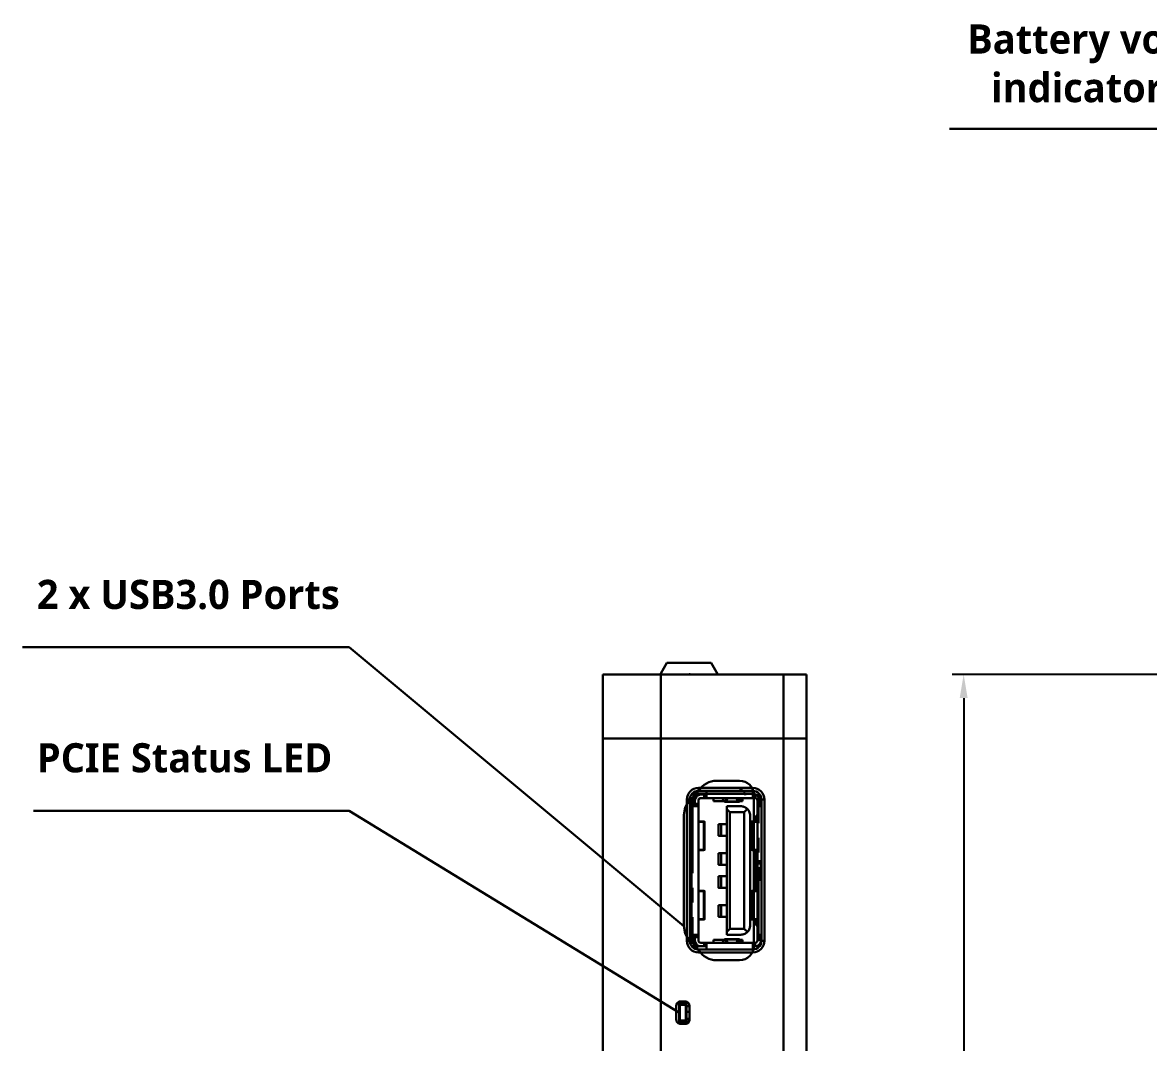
# Model space of a CAD drawing. Header units: millimetres. Extents: x 318 to 879, y 422 to 911.
# Drawn here: x 318.3 to 512.8, y 721.7 to 897.9 of the extents above; entities that cross this region are included whole.
import ezdxf

# ---------------------------------------------------------------- set-up
doc = ezdxf.new("R2010")
doc.units = ezdxf.units.MM
doc.header["$PDSIZE"] = -1
doc.linetypes.add('CENTERX2', pattern=[20.32, 12.7, -2.54, 2.54, -2.54])
doc.dimstyles.new('ISO-25', dxfattribs={"dimtxt": 2.5, "dimasz": 2.5, "dimexe": 1.25, "dimexo": 0.625, "dimtad": 1, "dimtxsty": 'Standard', "dimcen": 2.5, "dimadec": 0, "dimazin": 0, "dimtfac": 1, "dimtmove": 0, "dimatfit": 3, "dimfxl": 1, "dimarcsym": 0})

# ---------------------------------------------------------------- blocks, each defined once
blk = doc.blocks.new('*D1')
at = {"color": 0, "lineweight": -2}
for p, q in [((556.11, 785.32), (478.85, 785.32)), ((480.85, 781.24), (480.85, 645.41)), ((480.85, 502.45), (480.85, 638.28)), ((556.11, 498.37), (478.85, 498.37))]:
    blk.add_line(p, q, dxfattribs=at)
at = {"color": 0}
for points in [[(481.53, 781.24), (480.17, 781.24), (480.85, 785.32)], [(480.17, 502.45), (481.53, 502.45), (480.85, 498.37)]]:
    blk.add_solid(points, dxfattribs=at)
at = {"layer": 'Defpoints', "color": 0}
for p in [(556.11, 785.32), (480.85, 498.37), (556.11, 498.37)]:
    blk.add_point(p, dxfattribs=at)
at = {"color": 0, "lineweight": 30, "insert": (480.85, 641.85), "char_height": 3.5, "attachment_point": 5}
blk.add_mtext('143,5', dxfattribs=at)

msp = doc.modelspace()

# ---------------------------------------------------------------- linework, layer by layer
at = {"color": 7, "lineweight": 30, "true_color": 0xffffff}
for p, q in [((478.42, 879.56), (534.45, 879.56)), ((374.68, 790), (318.28, 790)), ((432.53, 741.85), (374.68, 790)), ((374.68, 761.78), (320.16, 761.78)), ((431.75, 726.88), (374.68, 761.78))]:
    msp.add_line(p, q, dxfattribs=at)
at = {"color": 7, "linetype": 'Continuous', "lineweight": 30, "true_color": 0xffffff}
for p, q in [((429.58, 787.32), (428.53, 785.49)), ((438.39, 785.32), (437.23, 787.32)), ((428.53, 785.32), (418.53, 785.32)), ((418.53, 774.24), (418.53, 785.32)), ((428.43, 785.32), (428.43, 785.32)), ((428.53, 774.24), (428.53, 785.32)), ((449.73, 785.32), (428.53, 785.32)), ((433.41, 785.32), (429.43, 785.32)), ((433.41, 785.32), (429.43, 785.32)), ((430.97, 785.32), (430.97, 785.32)), ((431.77, 785.32), (433.89, 785.32)), ((433.89, 785.32), (431.77, 785.32)), ((432.83, 785.32), (432.83, 785.32)), ((434.02, 785.32), (433.03, 785.32)), ((433.03, 785.32), (433.03, 785.32)), ((433.03, 785.32), (434.02, 785.32)), ((434.02, 785.32), (433.03, 785.32)), ((434.02, 785.32), (433.03, 785.32)), ((433.03, 785.32), (433.03, 785.32)), ((433.03, 785.32), (434.02, 785.32)), ((433.03, 785.32), (434.02, 785.32)), ((433.48, 785.32), (436.85, 785.32)), ((436.85, 785.32), (433.48, 785.32)), ((434.02, 785.32), (434.02, 785.32)), ((434.02, 785.32), (434.02, 785.32)), ((434.69, 785.32), (434.69, 785.32)), ((438.2, 785.32), (442.13, 785.32)), ((442.13, 785.32), (438.2, 785.32)), ((438.39, 785.32), (438.39, 785.32)), ((449.73, 785.32), (438.39, 785.32)), ((438.39, 785.32), (438.39, 785.32)), ((439.69, 785.32), (438.68, 785.32)), ((439.69, 785.32), (438.68, 785.32)), ((438.68, 785.32), (438.68, 785.32)), ((439.69, 785.32), (439.69, 785.32)), ((439.99, 785.32), (439.99, 785.32)), ((439.99, 785.32), (439.99, 785.32)), ((444.33, 785.32), (444.33, 785.32)), ((453.73, 785.32), (449.73, 785.32)), ((449.73, 785.32), (449.73, 774.24)), ((453.73, 785.32), (449.73, 785.32)), ((449.73, 785.32), (449.73, 785.32)), ((453.73, 785.32), (453.73, 774.24)), ((453.73, 785.32), (453.73, 785.32)), ((428.53, 774.24), (418.53, 774.24)), ((418.53, 526.45), (418.53, 774.24)), ((428.53, 526.45), (428.53, 774.24)), ((449.73, 774.24), (428.53, 774.24)), ((428.53, 774.24), (428.53, 526.45)), ((453.73, 774.24), (449.73, 774.24)), ((449.73, 774.24), (449.73, 526.45)), ((453.73, 774.24), (453.73, 526.45)), ((438.13, 766.95), (442.13, 766.95)), ((433.65, 763.62), (435.13, 765.26)), ((435.43, 764.55), (433.79, 764.55)), ((434.43, 764.55), (434.43, 765.07)), ((434.64, 765.15), (434.83, 765.15)), ((434.83, 765.15), (434.83, 764.55)), ((436.43, 765.15), (434.83, 765.15)), ((435.03, 765.7), (444.43, 765.7)), ((435.03, 765.2), (435.03, 765.7)), ((444.43, 765.2), (435.03, 765.2)), ((444.43, 765.2), (435.03, 765.2)), ((435.43, 764.55), (436.03, 764.55)), ((436.03, 764.55), (436.03, 763.95)), ((436.43, 764.55), (436.03, 764.55)), ((436.43, 765.15), (436.43, 765.2)), ((436.43, 765.15), (436.43, 765.2)), ((436.43, 763.95), (436.43, 765.15)), ((436.43, 763.95), (436.43, 765.15)), ((436.43, 765.15), (444.43, 765.15)), ((444.43, 765.7), (444.43, 765.2)), ((444.43, 765.15), (444.43, 765.2)), ((444.43, 763.95), (444.43, 765.15)), ((444.83, 764.55), (444.43, 764.55)), ((444.43, 763.95), (444.43, 764.49)), ((444.63, 764.45), (444.63, 738.45)), ((444.83, 763.95), (444.83, 764.55)), ((433.03, 739.3), (433.03, 763.7)), ((433.53, 763.7), (433.03, 763.7)), ((433.53, 763.7), (433.53, 739.3)), ((433.53, 763.7), (433.53, 739.3)), ((433.83, 763.35), (433.53, 763.35)), ((433.53, 762.95), (433.83, 762.95)), ((433.53, 762.95), (433.83, 762.95)), ((433.83, 762.55), (433.53, 762.55)), ((433.55, 763.95), (434.43, 763.95)), ((433.83, 763.35), (434.43, 763.95)), ((433.83, 762.95), (433.83, 763.35)), ((434.43, 762.95), (433.83, 762.95)), ((433.83, 762.95), (433.83, 762.95)), ((434.43, 762.95), (433.83, 762.95)), ((433.83, 740.35), (433.83, 762.55)), ((435.03, 762.55), (433.83, 762.55)), ((434.43, 763.95), (434.43, 763.56)), ((434.51, 763.95), (434.43, 763.95)), ((434.44, 763.73), (434.43, 763.55)), ((434.43, 762.95), (434.43, 763.55)), ((434.43, 763.55), (434.43, 763.55)), ((434.43, 762.95), (434.43, 763.55)), ((434.43, 762.95), (434.43, 762.55)), ((435.03, 762.95), (434.43, 762.95)), ((434.43, 762.95), (434.43, 762.55)), ((435.03, 762.95), (435.03, 763.55)), ((435.03, 762.55), (435.03, 762.95)), ((435.03, 762.55), (435.03, 762.95)), ((435.03, 740.35), (435.03, 762.55)), ((435.43, 763.95), (436.03, 763.95)), ((435.43, 763.95), (436.03, 763.95)), ((436.03, 763.95), (436.43, 763.95)), ((436.43, 763.95), (444.43, 763.95)), ((437.63, 763.95), (437.63, 763.45)), ((439.47, 763.45), (437.63, 763.45)), ((439.53, 763.36), (439.16, 763.92)), ((439.53, 763.36), (439.16, 763.92)), ((439.54, 763.95), (439.58, 763.88)), ((439.54, 763.95), (439.58, 763.88)), ((439.62, 763.3), (442.03, 763.3)), ((439.62, 763.3), (439.62, 763.3)), ((439.65, 763.88), (439.69, 763.95)), ((439.65, 763.88), (439.69, 763.95)), ((440.01, 763.82), (439.7, 763.36)), ((440.01, 763.82), (439.7, 763.36)), ((441.95, 763.36), (439.7, 763.36)), ((439.96, 762.55), (439.96, 762.05)), ((439.96, 762.55), (439.96, 762.55)), ((439.96, 762.55), (439.96, 762.55)), ((439.96, 762.55), (439.96, 762.05)), ((442.36, 762.55), (439.96, 762.55)), ((441.95, 763.36), (441.64, 763.82)), ((441.95, 763.36), (441.64, 763.82)), ((441.96, 763.95), (442, 763.88)), ((442.07, 763.88), (442.11, 763.95)), ((442.49, 763.92), (442.12, 763.36)), ((442.49, 763.92), (442.12, 763.36)), ((442.63, 763.45), (442.18, 763.45)), ((442.63, 763.95), (442.63, 763.45)), ((442.63, 763.95), (442.63, 763.45)), ((444.43, 763.95), (444.43, 763.95)), ((444.43, 763.95), (444.83, 763.95)), ((445.23, 763.55), (445.23, 762.95)), ((445.23, 763.55), (445.23, 762.95)), ((445.23, 762.95), (445.23, 762.55)), ((445.23, 762.95), (445.23, 762.55)), ((445.83, 762.95), (445.23, 762.95)), ((445.23, 753.05), (445.23, 762.55)), ((445.23, 762.55), (445.23, 762.55)), ((445.23, 762.55), (445.23, 762.55)), ((445.23, 762.55), (445.93, 762.55)), ((445.83, 763.55), (445.83, 762.95)), ((445.83, 762.55), (445.83, 762.95)), ((445.93, 739.3), (445.93, 763.7)), ((446.43, 763.7), (445.93, 763.7)), ((445.93, 739.3), (445.93, 763.7)), ((446.43, 763.7), (446.43, 739.3)), ((432.53, 741.85), (432.53, 761.05)), ((439.96, 762.05), (439.96, 762.05)), ((439.96, 762.05), (439.96, 740.85)), ((439.96, 762.05), (439.96, 740.85)), ((440.46, 761.55), (439.96, 762.05)), ((440.46, 741.35), (440.46, 761.55)), ((440.46, 761.55), (442.96, 761.55)), ((442.96, 761.55), (443.49, 762.08)), ((442.96, 761.55), (442.96, 741.35)), ((443.96, 741.95), (443.96, 760.95)), ((445.23, 760.95), (445.03, 760.95)), ((445.23, 760.95), (445.03, 760.95)), ((445.03, 760.95), (445.03, 759.95)), ((435.54, 759.9), (435.03, 759.93)), ((435.03, 759.83), (435.61, 759.88)), ((435.03, 759.79), (435.11, 759.79)), ((435.11, 759.79), (435.03, 759.75)), ((435.98, 759.87), (435.11, 759.79)), ((435.14, 759.96), (435.86, 759.92)), ((435.98, 755.03), (435.98, 759.87)), ((436.09, 759.89), (436.09, 759.92)), ((436.09, 754.97), (436.09, 759.92)), ((438.52, 759.45), (438.52, 757.45)), ((438.52, 759.45), (438.52, 759.45)), ((438.94, 759.45), (438.52, 759.45)), ((438.94, 759.45), (438.94, 757.45)), ((439.96, 759.45), (438.94, 759.45)), ((444.16, 759.92), (444.16, 754.97)), ((444.16, 759.92), (444.16, 759.89)), ((444.27, 755.03), (444.27, 759.87)), ((444.27, 759.87), (445.14, 759.79)), ((445.11, 759.96), (444.4, 759.92)), ((445.23, 759.83), (444.65, 759.88)), ((444.71, 759.9), (445.23, 759.93)), ((445.23, 759.79), (445.14, 759.79)), ((445.14, 759.79), (445.23, 759.75)), ((438.94, 757.45), (438.52, 757.45)), ((439.96, 757.45), (438.94, 757.45)), ((439.96, 757.45), (438.94, 757.45)), ((435.03, 755.14), (435.11, 755.1)), ((435.03, 755.14), (435.11, 755.1)), ((435.11, 755.1), (435.03, 755.1)), ((435.61, 755.01), (435.03, 755.07)), ((435.03, 754.96), (435.54, 754.99)), ((435.03, 754.96), (435.54, 754.99)), ((435.11, 755.1), (435.98, 755.03)), ((435.11, 755.1), (435.11, 755.1)), ((435.11, 755.1), (435.98, 755.03)), ((435.86, 754.97), (435.14, 754.94)), ((436.09, 754.97), (436.09, 755)), ((444.16, 755), (444.16, 754.97)), ((445.14, 755.1), (444.27, 755.03)), ((445.14, 755.1), (444.27, 755.03)), ((444.4, 754.97), (445.11, 754.94)), ((444.65, 755.01), (445.23, 755.07)), ((445.23, 754.96), (444.71, 754.99)), ((445.23, 754.96), (444.71, 754.99)), ((445.03, 754.94), (445.03, 747.95)), ((445.23, 755.14), (445.14, 755.1)), ((445.23, 755.14), (445.14, 755.1)), ((445.14, 755.1), (445.23, 755.1)), ((445.14, 755.1), (445.14, 755.1)), ((438.52, 754.45), (438.52, 752.45)), ((438.52, 754.45), (438.52, 754.45)), ((438.94, 754.45), (438.52, 754.45)), ((438.94, 754.45), (438.94, 752.45)), ((439.96, 754.45), (438.94, 754.45)), ((445.23, 752.65), (445.23, 753.05)), ((445.23, 753.05), (445.83, 753.05)), ((445.93, 753.05), (445.23, 753.05)), ((445.23, 752.65), (445.23, 753.05)), ((445.83, 753.05), (445.83, 752.65)), ((445.83, 753.05), (445.83, 752.65)), ((438.94, 752.45), (438.52, 752.45)), ((439.96, 752.45), (438.94, 752.45)), ((439.96, 752.45), (438.94, 752.45)), ((445.23, 750.25), (445.23, 752.65)), ((445.83, 752.65), (445.23, 752.65)), ((445.23, 750.25), (445.23, 752.65)), ((445.83, 750.25), (445.83, 752.65)), ((438.52, 750.45), (438.52, 748.45)), ((438.52, 750.45), (438.52, 750.45)), ((438.94, 750.45), (438.52, 750.45)), ((438.94, 748.45), (438.94, 750.45)), ((439.96, 750.45), (438.94, 750.45)), ((445.23, 749.85), (445.23, 750.25)), ((445.23, 749.85), (445.23, 750.25)), ((445.23, 750.25), (445.83, 750.25)), ((445.23, 740.35), (445.23, 749.85)), ((445.23, 749.85), (445.23, 749.85)), ((445.23, 749.85), (445.23, 749.85)), ((445.23, 749.85), (445.93, 749.85)), ((445.83, 750.25), (445.83, 749.85)), ((435.03, 747.93), (435.54, 747.9)), ((435.61, 747.88), (435.03, 747.83)), ((435.11, 747.79), (435.03, 747.79)), ((435.03, 747.75), (435.11, 747.79)), ((435.11, 747.79), (435.98, 747.87)), ((435.86, 747.92), (435.14, 747.96)), ((435.98, 747.87), (435.98, 743.03)), ((436.09, 747.89), (436.09, 747.92)), ((436.09, 742.97), (436.09, 747.92)), ((438.94, 748.45), (438.52, 748.45)), ((439.96, 748.45), (438.94, 748.45)), ((439.96, 748.45), (438.94, 748.45)), ((444.16, 747.92), (444.16, 742.97)), ((444.16, 747.92), (444.16, 747.89)), ((444.27, 747.87), (444.27, 743.03)), ((445.14, 747.79), (444.27, 747.87)), ((444.4, 747.92), (445.11, 747.96)), ((444.65, 747.88), (445.23, 747.83)), ((445.23, 747.93), (444.71, 747.9)), ((445.23, 747.75), (445.14, 747.79)), ((445.14, 747.79), (445.23, 747.79)), ((438.52, 745.45), (438.52, 743.45)), ((438.52, 745.45), (438.52, 745.45)), ((438.94, 745.45), (438.52, 745.45)), ((438.94, 743.45), (438.94, 745.45)), ((439.96, 745.45), (438.94, 745.45)), ((435.11, 743.1), (435.03, 743.15)), ((435.11, 743.1), (435.03, 743.15)), ((435.03, 743.1), (435.11, 743.1)), ((435.03, 743.07), (435.61, 743.01)), ((435.54, 742.99), (435.03, 742.96)), ((435.54, 742.99), (435.03, 742.96)), ((435.98, 743.03), (435.11, 743.1)), ((435.98, 743.03), (435.11, 743.1)), ((435.11, 743.1), (435.11, 743.1)), ((435.14, 742.94), (435.86, 742.97)), ((436.09, 742.97), (436.09, 743)), ((438.94, 743.45), (438.52, 743.45)), ((439.96, 743.45), (438.94, 743.45)), ((439.96, 743.45), (438.94, 743.45)), ((444.16, 743), (444.16, 742.97)), ((444.27, 743.03), (445.14, 743.1)), ((444.27, 743.03), (445.14, 743.1)), ((445.11, 742.94), (444.4, 742.97)), ((445.23, 743.07), (444.65, 743.01)), ((444.71, 742.99), (445.23, 742.96)), ((444.71, 742.99), (445.23, 742.96)), ((445.14, 743.1), (445.23, 743.15)), ((445.14, 743.1), (445.23, 743.15)), ((445.23, 743.1), (445.14, 743.1)), ((445.14, 743.1), (445.14, 743.1)), ((439.96, 740.85), (440.46, 741.35)), ((439.96, 740.85), (440.46, 741.35)), ((440.46, 741.35), (440.46, 741.35)), ((442.96, 741.35), (440.46, 741.35)), ((442.96, 741.35), (440.46, 741.35)), ((443.49, 740.82), (442.96, 741.35)), ((442.96, 741.35), (442.96, 741.35)), ((443.49, 740.82), (442.96, 741.35)), ((445.03, 742.94), (445.03, 741.95)), ((445.23, 741.95), (445.03, 741.95)), ((433.53, 739.3), (433.03, 739.3)), ((433.83, 740.35), (433.53, 740.35)), ((433.83, 740.35), (433.53, 740.35)), ((433.53, 739.95), (433.83, 739.95)), ((433.83, 739.55), (433.53, 739.55)), ((433.83, 739.55), (433.53, 739.55)), ((435.13, 737.63), (433.65, 739.28)), ((435.03, 740.35), (433.83, 740.35)), ((433.83, 739.95), (433.83, 739.55)), ((434.43, 739.95), (433.83, 739.95)), ((433.83, 739.55), (433.83, 739.55)), ((433.83, 739.55), (434.43, 738.95)), ((433.83, 739.55), (434.43, 738.95)), ((434.43, 739.95), (434.43, 740.35)), ((434.43, 740.35), (435.03, 740.35)), ((434.43, 739.95), (434.43, 740.35)), ((434.43, 739.95), (434.43, 739.35)), ((435.03, 739.95), (434.43, 739.95)), ((434.43, 739.95), (434.43, 739.35)), ((434.43, 738.95), (434.43, 739.34)), ((435.03, 740.35), (435.03, 740.35)), ((435.03, 740.35), (435.03, 739.95)), ((435.03, 740.35), (435.03, 739.95)), ((435.03, 739.95), (435.03, 739.35)), ((439.47, 739.45), (437.63, 739.45)), ((437.63, 738.95), (437.63, 739.45)), ((439.47, 739.45), (437.63, 739.45)), ((439.53, 739.54), (439.16, 738.97)), ((439.62, 739.6), (439.62, 739.6)), ((442.03, 739.6), (439.62, 739.6)), ((440.01, 739.08), (439.7, 739.54)), ((441.95, 739.54), (439.7, 739.54)), ((439.96, 740.85), (439.96, 740.35)), ((439.96, 740.85), (439.96, 740.85)), ((439.96, 740.35), (442.36, 740.35)), ((441.95, 739.54), (441.64, 739.08)), ((442.12, 739.54), (442.03, 739.59)), ((442.49, 738.97), (442.12, 739.54)), ((442.63, 739.45), (442.18, 739.45)), ((442.63, 739.45), (442.18, 739.45)), ((442.63, 738.95), (442.63, 739.45)), ((442.63, 738.95), (442.63, 739.45)), ((445.23, 739.95), (445.23, 740.35)), ((445.23, 740.35), (445.83, 740.35)), ((445.23, 740.35), (445.93, 740.35)), ((445.23, 739.95), (445.23, 740.35)), ((445.23, 739.35), (445.23, 739.95)), ((445.83, 739.95), (445.23, 739.95)), ((445.23, 739.35), (445.23, 739.95)), ((445.83, 740.35), (445.83, 739.95)), ((445.83, 740.35), (445.83, 739.95)), ((445.83, 739.35), (445.83, 739.95)), ((446.43, 739.3), (445.93, 739.3)), ((445.93, 739.3), (445.93, 739.29)), ((445.93, 739.3), (445.93, 739.3)), ((433.57, 738.95), (434.43, 738.95)), ((435.42, 738.35), (433.87, 738.35)), ((435.4, 738.35), (433.87, 738.35)), ((434.43, 738.95), (434.43, 738.95)), ((434.51, 738.95), (434.43, 738.95)), ((434.43, 738.95), (434.43, 738.95)), ((434.51, 738.95), (434.43, 738.95)), ((434.43, 737.92), (434.43, 738.35)), ((435.03, 737.8), (444.43, 737.8)), ((435.03, 737.8), (435.03, 737.3)), ((435.03, 737.8), (444.43, 737.8)), ((435.03, 737.8), (435.03, 737.8)), ((444.43, 737.8), (435.03, 737.8)), ((444.43, 737.3), (435.03, 737.3)), ((435.43, 738.95), (436.03, 738.95)), ((435.43, 738.35), (436.03, 738.35)), ((435.43, 738.35), (436.03, 738.35)), ((436.03, 738.35), (436.03, 738.95)), ((436.03, 738.95), (436.43, 738.95)), ((436.43, 738.35), (436.03, 738.35)), ((436.43, 738.95), (436.43, 737.8)), ((436.43, 738.95), (436.43, 738.95)), ((436.43, 738.95), (436.43, 737.8)), ((436.43, 738.95), (444.43, 738.95)), ((439.54, 738.95), (439.58, 739.01)), ((439.54, 738.95), (439.58, 739.01)), ((439.65, 739.01), (439.69, 738.95)), ((439.65, 739.01), (439.69, 738.95)), ((441.96, 738.95), (442, 739.01)), ((441.96, 738.95), (442, 739.01)), ((442.07, 739.01), (442.11, 738.95)), ((442.07, 739.01), (442.11, 738.95)), ((444.43, 738.95), (444.43, 737.8)), ((444.43, 738.95), (444.43, 737.8)), ((444.43, 738.95), (444.83, 738.95)), ((444.83, 738.35), (444.43, 738.35)), ((444.43, 737.3), (444.43, 737.8)), ((444.43, 737.8), (444.43, 737.8)), ((444.83, 738.95), (444.83, 738.35)), ((442.13, 735.95), (438.13, 735.95)), ((431.21, 728.08), (431.21, 725.68)), ((431.21, 728.08), (431.21, 725.68)), ((431.73, 724.99), (431.73, 728.77)), ((431.73, 728.6), (432.95, 728.6)), ((432.63, 728.6), (431.73, 728.6)), ((431.73, 727.88), (431.75, 727.88)), ((431.73, 727.88), (431.75, 727.88)), ((431.74, 727.85), (431.74, 727.86)), ((431.75, 727.86), (431.74, 727.86)), ((431.75, 727.85), (431.74, 727.85)), ((431.75, 728.38), (432.95, 728.38)), ((431.75, 728.38), (432.95, 728.38)), ((431.75, 727.88), (431.75, 728.38)), ((431.75, 728.11), (431.75, 728.09)), ((431.75, 727.88), (431.75, 725.88)), ((431.75, 727.88), (431.75, 727.88)), ((431.77, 728.6), (431.77, 728.78)), ((431.77, 725.68), (431.77, 728.08)), ((431.81, 728.08), (431.81, 725.68)), ((432.75, 728.82), (431.95, 728.82)), ((432.75, 728.82), (431.95, 728.82)), ((432.75, 728.28), (431.95, 728.28)), ((431.95, 728.26), (431.95, 728.28)), ((431.95, 728.26), (432.75, 728.26)), ((431.95, 728.26), (431.95, 728.22)), ((432.75, 728.22), (431.95, 728.22)), ((432.63, 728.6), (432.63, 728.6)), ((432.75, 728.26), (432.75, 728.28)), ((432.75, 728.26), (432.75, 728.22)), ((432.88, 725.68), (432.88, 728.08)), ((432.92, 728.08), (432.88, 728.08)), ((432.92, 728.08), (432.92, 725.68)), ((432.92, 728.08), (432.95, 728.08)), ((432.95, 728.6), (432.95, 728.38)), ((432.95, 728.38), (432.95, 728.38)), ((432.95, 725.38), (432.95, 728.38)), ((432.95, 725.68), (432.95, 728.08)), ((433.48, 725.68), (433.48, 728.08)), ((433.48, 725.68), (433.48, 728.08)), ((431.73, 725.88), (431.75, 725.88)), ((431.73, 725.88), (431.75, 725.88)), ((431.75, 725.38), (431.75, 725.88)), ((431.95, 725.54), (432.75, 725.54)), ((432.75, 725.5), (431.95, 725.5)), ((432.75, 725.54), (432.75, 725.5)), ((432.92, 725.68), (432.88, 725.68)), ((432.92, 725.68), (432.95, 725.68)), ((432.94, 725.65), (432.95, 725.68)), ((432.94, 725.65), (432.95, 725.68)), ((433.48, 727.03), (432.95, 727.03)), ((432.95, 725.81), (433.48, 725.81)), ((431.73, 725.16), (432.95, 725.16)), ((431.73, 725.16), (432.95, 725.16)), ((431.77, 725), (431.74, 725)), ((431.77, 725), (431.74, 725)), ((431.74, 724.99), (431.74, 725)), ((431.74, 724.99), (431.74, 724.99)), ((431.74, 724.99), (431.79, 724.99)), ((431.74, 724.99), (431.79, 724.99)), ((431.75, 725.38), (432.95, 725.38)), ((431.77, 724.98), (431.77, 724.98)), ((431.97, 724.94), (431.81, 724.99)), ((431.98, 724.94), (431.81, 724.99)), ((431.95, 724.94), (432.75, 724.94)), ((431.95, 724.94), (432.75, 724.94)), ((431.95, 724.94), (431.95, 724.94)), ((432.75, 724.94), (431.95, 724.94)), ((432.75, 724.94), (432.75, 724.94)), ((432.95, 725.16), (432.95, 725.38)), ((432.95, 725.16), (432.95, 725.16))]:
    msp.add_line(p, q, dxfattribs=at)
at = {"color": 7, "linetype": 'CENTERX2', "lineweight": 30, "true_color": 0xffffff}
for p, q in [((433.03, 785.32), (437.5, 785.32)), ((433.03, 785.32), (433.03, 785.32)), ((437.5, 785.32), (433.03, 785.32)), ((434.02, 785.32), (433.03, 785.32)), ((433.03, 785.32), (433.03, 785.32)), ((433.03, 785.32), (434.02, 785.32)), ((434.02, 785.32), (434.02, 785.32)), ((442.13, 785.32), (437.5, 785.32)), ((437.5, 785.32), (442.13, 785.32)), ((444.13, 785.32), (444.13, 785.32)), ((444.43, 764.7), (435.03, 764.7)), ((434.03, 763.7), (434.03, 739.3)), ((445.43, 739.3), (445.43, 763.7))]:
    msp.add_line(p, q, dxfattribs=at)
at = {"color": 7, "linetype": 'Continuous', "lineweight": 25, "true_color": 0xffffff}
for p, q in [((436.43, 765.15), (436.43, 765.15)), ((434.43, 762.95), (434.43, 762.95)), ((436.03, 763.95), (436.03, 763.95)), ((439.65, 763.88), (439.58, 763.88)), ((440, 763.95), (440.01, 763.82)), ((440, 763.95), (440.01, 763.82)), ((441.64, 763.82), (441.65, 763.95)), ((441.64, 763.82), (441.64, 763.82)), ((441.95, 763.36), (441.95, 763.36)), ((442.07, 763.88), (442, 763.88)), ((444.83, 763.95), (444.83, 763.95)), ((445.23, 762.95), (445.23, 762.95)), ((435.54, 759.87), (435.54, 759.9)), ((444.71, 759.87), (444.71, 759.9)), ((438.94, 757.45), (438.94, 757.45)), ((435.54, 754.99), (435.54, 755.02)), ((435.54, 754.99), (435.54, 754.99)), ((435.98, 755.03), (435.98, 755.03)), ((444.27, 755.03), (444.27, 755.03)), ((444.71, 754.99), (444.71, 755.02)), ((444.71, 754.99), (444.71, 754.99)), ((438.94, 752.45), (438.94, 752.45)), ((445.23, 752.65), (445.23, 752.65)), ((445.23, 750.25), (445.23, 750.25)), ((435.54, 747.9), (435.54, 747.87)), ((438.94, 748.45), (438.94, 748.45)), ((444.71, 747.9), (444.71, 747.87)), ((435.54, 743.02), (435.54, 742.99)), ((435.54, 742.99), (435.54, 742.99)), ((435.98, 743.03), (435.98, 743.03)), ((438.94, 743.45), (438.94, 743.45)), ((444.27, 743.03), (444.27, 743.03)), ((444.71, 743.02), (444.71, 742.99)), ((444.71, 742.99), (444.71, 742.99)), ((433.83, 740.35), (433.83, 740.35)), ((434.43, 739.95), (434.43, 739.95)), ((440, 738.95), (440.01, 739.08)), ((441.64, 739.08), (441.65, 738.95)), ((445.23, 739.95), (445.23, 739.95)), ((434.83, 738.35), (434.83, 737.81)), ((436.03, 738.35), (436.03, 738.35)), ((439.65, 739.01), (439.58, 739.01)), ((442.07, 739.01), (442, 739.01)), ((442.07, 739.01), (442.07, 739.01)), ((444.83, 738.35), (444.83, 738.35)), ((431.77, 728.08), (431.75, 728.08)), ((431.77, 728.08), (431.77, 728.11)), ((431.77, 728.08), (431.77, 728.08)), ((431.81, 728.08), (431.77, 728.08)), ((431.77, 728.08), (431.77, 728.08)), ((431.85, 728.8), (431.85, 728.6)), ((431.75, 727.11), (431.73, 727.11)), ((431.77, 725.68), (431.75, 725.68)), ((431.77, 725.68), (431.77, 725.68)), ((431.81, 725.68), (431.77, 725.68)), ((431.95, 725.54), (431.95, 725.52)), ((431.95, 725.52), (431.95, 725.5)), ((431.95, 725.5), (431.95, 725.48)), ((432.75, 725.5), (432.73, 725.5)), ((432.75, 725.52), (432.75, 725.5)), ((432.75, 725.5), (432.75, 725.48)), ((432.95, 727.11), (433.48, 727.11)), ((433.48, 725.73), (432.95, 725.73)), ((431.81, 725.16), (431.81, 724.99)), ((431.81, 724.99), (431.81, 724.99))]:
    msp.add_line(p, q, dxfattribs=at)
at = {"color": 7, "linetype": 'Continuous', "lineweight": 30, "true_color": 0xffffff, "flags": 128}
for points in [[(433.41, 787.32), (434.44, 787.32), (435.39, 787.32), (436.2, 787.32), (436.8, 787.32), (437.15, 787.32), (437.22, 787.32), (437.01, 787.32), (436.53, 787.32), (435.82, 787.32), (434.93, 787.32), (433.93, 787.32), (432.88, 787.32), (431.88, 787.32), (430.99, 787.32), (430.28, 787.32), (429.8, 787.32), (429.59, 787.32), (429.66, 787.32), (430.01, 787.32), (430.61, 787.32), (431.42, 787.32), (432.37, 787.32), (433.41, 787.32)], [(428.43, 785.32), (428.44, 785.32), (428.5, 785.32), (428.59, 785.32), (428.72, 785.32), (428.87, 785.32), (429.04, 785.32), (429.23, 785.32), (429.43, 785.32)], [(438.39, 785.32), (438.01, 785.32), (436.93, 785.32), (435.31, 785.32), (433.41, 785.32), (431.5, 785.32), (429.88, 785.32), (428.8, 785.32), (428.43, 785.32)], [(429.43, 785.32), (429.29, 785.32), (429.15, 785.32), (429.02, 785.32), (428.89, 785.32), (428.78, 785.32), (428.68, 785.32), (428.6, 785.32), (428.53, 785.32)], [(438.39, 785.32), (438.24, 785.32), (437.8, 785.32), (437.1, 785.32), (436.18, 785.32), (435.09, 785.32), (433.9, 785.32), (432.69, 785.32), (431.51, 785.32), (430.45, 785.32), (429.57, 785.32), (428.91, 785.32), (428.53, 785.32)], [(430.97, 785.32), (430.98, 785.32), (431.03, 785.32), (431.1, 785.32), (431.2, 785.32), (431.32, 785.32), (431.46, 785.32), (431.61, 785.32), (431.77, 785.32)], [(431.77, 785.32), (431.61, 785.32), (431.46, 785.32), (431.32, 785.32), (431.2, 785.32), (431.1, 785.32), (431.03, 785.32), (430.98, 785.32), (430.97, 785.32)], [(433.48, 785.32), (433.33, 785.32), (433.2, 785.32), (433.09, 785.32), (433, 785.32), (432.92, 785.32), (432.87, 785.32), (432.84, 785.32), (432.83, 785.32)], [(432.83, 785.32), (432.84, 785.32), (432.87, 785.32), (432.92, 785.32), (433, 785.32), (433.09, 785.32), (433.2, 785.32), (433.33, 785.32), (433.48, 785.32)], [(439.99, 785.32), (439.86, 785.32), (439.48, 785.32), (438.88, 785.32), (438.06, 785.32), (437.06, 785.32), (435.92, 785.32), (434.69, 785.32), (433.41, 785.32)], [(433.41, 785.32), (434.69, 785.32), (435.92, 785.32), (437.06, 785.32), (438.06, 785.32), (438.88, 785.32), (439.48, 785.32), (439.86, 785.32), (439.99, 785.32)], [(433.89, 785.32), (434.04, 785.32), (434.19, 785.32), (434.33, 785.32), (434.45, 785.32), (434.55, 785.32), (434.62, 785.32), (434.67, 785.32), (434.69, 785.32)], [(434.69, 785.32), (434.67, 785.32), (434.62, 785.32), (434.55, 785.32), (434.45, 785.32), (434.33, 785.32), (434.19, 785.32), (434.04, 785.32), (433.89, 785.32)], [(438.2, 785.32), (438.02, 785.32), (437.83, 785.32), (437.65, 785.32), (437.48, 785.32), (437.31, 785.32), (437.15, 785.32), (437, 785.32), (436.85, 785.32)], [(436.85, 785.32), (437, 785.32), (437.15, 785.32), (437.31, 785.32), (437.48, 785.32), (437.65, 785.32), (437.83, 785.32), (438.02, 785.32), (438.2, 785.32)], [(438.39, 785.32), (438.39, 785.32), (438.41, 785.32), (438.43, 785.32), (438.46, 785.32), (438.51, 785.32), (438.56, 785.32), (438.61, 785.32), (438.68, 785.32)], [(438.68, 785.32), (438.61, 785.32), (438.56, 785.32), (438.51, 785.32), (438.46, 785.32), (438.43, 785.32), (438.41, 785.32), (438.39, 785.32), (438.39, 785.32)], [(439.69, 785.32), (439.76, 785.32), (439.81, 785.32), (439.86, 785.32), (439.91, 785.32), (439.94, 785.32), (439.97, 785.32), (439.98, 785.32), (439.99, 785.32)], [(439.99, 785.32), (439.98, 785.32), (439.97, 785.32), (439.94, 785.32), (439.91, 785.32), (439.86, 785.32), (439.81, 785.32), (439.76, 785.32), (439.69, 785.32)], [(444.13, 785.32), (444.05, 785.32), (443.8, 785.32), (443.39, 785.32), (442.77, 785.32), (442.13, 785.32)], [(442.13, 785.32), (442.67, 785.32), (443.22, 785.32), (443.67, 785.32), (444.02, 785.32), (444.13, 785.32)], [(442.13, 785.32), (442.73, 785.32), (443.32, 785.32), (443.83, 785.32), (444.21, 785.32), (444.33, 785.32)], [(444.33, 785.32), (444.24, 785.32), (443.97, 785.32), (443.52, 785.32), (442.84, 785.32), (442.13, 785.32)], [(434.64, 765.15), (434.67, 765.15), (434.75, 765.15), (434.83, 765.15)], [(436.43, 764.55), (436.42, 764.55), (436.41, 764.55)], [(444.83, 764.55), (444.75, 764.55), (444.67, 764.55), (444.6, 764.55), (444.54, 764.55), (444.49, 764.55), (444.46, 764.55), (444.43, 764.55), (444.43, 764.55)], [(435.43, 763.95), (435.12, 763.8), (435.03, 763.55)], [(436.03, 763.95), (436.1, 763.95), (436.18, 763.95), (436.25, 763.95), (436.31, 763.95), (436.36, 763.95), (436.4, 763.95), (436.42, 763.95), (436.43, 763.95)], [(444.43, 763.95), (444.43, 763.95), (444.46, 763.95), (444.49, 763.95), (444.54, 763.95), (444.6, 763.95), (444.67, 763.95), (444.75, 763.95), (444.83, 763.95)], [(445.23, 762.55), (445.25, 762.55), (445.32, 762.55), (445.43, 762.55), (445.58, 762.55), (445.76, 762.55), (445.93, 762.55)], [(438.56, 759.45), (438.54, 759.45), (438.52, 759.45), (438.52, 759.45)], [(438.94, 757.45), (438.8, 757.45), (438.68, 757.45), (438.6, 757.45), (438.54, 757.45), (438.52, 757.45), (438.52, 757.45)], [(438.56, 754.45), (438.54, 754.45), (438.52, 754.45), (438.52, 754.45)], [(445.93, 753.05), (445.76, 753.05), (445.58, 753.05), (445.43, 753.05), (445.32, 753.05), (445.25, 753.05), (445.23, 753.05)], [(438.94, 752.45), (438.8, 752.45), (438.68, 752.45), (438.6, 752.45), (438.54, 752.45), (438.52, 752.45), (438.52, 752.45)], [(438.56, 750.45), (438.54, 750.45), (438.52, 750.45), (438.52, 750.45)], [(445.23, 749.85), (445.25, 749.85), (445.32, 749.85), (445.43, 749.85), (445.58, 749.85), (445.76, 749.85), (445.93, 749.85)], [(438.94, 748.45), (438.8, 748.45), (438.68, 748.45), (438.6, 748.45), (438.54, 748.45), (438.52, 748.45), (438.52, 748.45)], [(438.55, 745.45), (438.54, 745.45), (438.52, 745.45), (438.52, 745.45)], [(438.94, 743.45), (438.8, 743.45), (438.68, 743.45), (438.6, 743.45), (438.54, 743.45), (438.52, 743.45), (438.52, 743.45)], [(435.03, 740.35), (435, 740.35), (434.93, 740.35), (434.82, 740.35), (434.67, 740.35), (434.49, 740.35), (434.28, 740.35), (434.06, 740.35), (433.83, 740.35)], [(445.23, 740.35), (445.25, 740.35), (445.32, 740.35), (445.43, 740.35), (445.58, 740.35), (445.76, 740.35), (445.93, 740.35)], [(436.03, 738.95), (436.1, 738.95), (436.18, 738.95), (436.25, 738.95), (436.31, 738.95), (436.36, 738.95), (436.4, 738.95), (436.42, 738.95), (436.43, 738.95)], [(436.43, 738.35), (436.42, 738.35), (436.4, 738.35), (436.36, 738.35), (436.31, 738.35), (436.25, 738.35), (436.18, 738.35), (436.1, 738.35), (436.03, 738.35)], [(444.83, 738.35), (444.75, 738.35), (444.67, 738.35), (444.6, 738.35), (444.54, 738.35), (444.49, 738.35), (444.46, 738.35), (444.43, 738.35), (444.43, 738.35)], [(431.95, 728.82), (431.64, 728.75), (431.37, 728.55), (431.21, 728.08)], [(431.95, 728.22), (431.84, 728.17), (431.81, 728.08)], [(433.48, 728.08), (433.42, 728.39), (433.21, 728.65), (432.75, 728.82)], [(431.21, 725.68), (431.27, 725.38), (431.48, 725.11), (431.95, 724.94)], [(432.75, 724.94), (433.05, 725.01), (433.32, 725.21), (433.48, 725.68)]]:
    msp.add_lwpolyline(points, dxfattribs=at)
at = {"color": 7, "linetype": 'Continuous', "lineweight": 25, "true_color": 0xffffff, "flags": 128}
msp.add_lwpolyline([(431.75, 727.11), (431.74, 727.11), (431.73, 727.11), (431.73, 727.11), (431.73, 727.11)], dxfattribs=at)
at = {"color": 7, "linetype": 'Continuous', "lineweight": 30, "true_color": 0xffffff}
for centre, radius, start, end in [((438.13, 763.45), 3.5, 90.0026, 148.8098), ((442.13, 764.45), 2.5, 359.9579, 90.0421), ((435.03, 763.7), 2, 90, 180), ((435.03, 763.7), 1.5, 90, 180), ((435.03, 763.7), 1.5, 90, 180), ((435.43, 763.55), 1, 90, 180), ((435.43, 763.55), 1, 90, 180), ((442.13, 764.45), 1, 0, 90), ((444.43, 763.7), 2, 0, 90), ((444.43, 763.7), 1.5, 0, 90), ((444.43, 763.7), 1.5, 0, 90), ((444.83, 763.55), 1, 0, 90), ((444.83, 763.55), 1, 0, 90), ((436.03, 761.05), 3.5, 132.7121, 179.9986), ((435.43, 763.55), 0.4, 90, 180), ((435.43, 763.55), 0.4, 90, 180), ((444.83, 763.55), 0.4, 0, 90), ((444.83, 763.55), 0.4, 0, 90), ((436.03, 741.85), 3.5, 180.0014, 227.288), ((435.03, 739.3), 2, 180, 270), ((435.03, 739.3), 1.5, 180, 270), ((435.03, 739.3), 1.5, 180, 270), ((435.03, 739.3), 1.5, 180, 270), ((435.43, 739.35), 1, 180, 270), ((435.43, 739.35), 1, 180, 270), ((435.43, 739.35), 0.4, 180, 270), ((435.43, 739.35), 0.4, 180, 270), ((444.43, 739.3), 1.5, 270, 0), ((444.43, 739.3), 2, 270, 360), ((444.43, 739.3), 1.5, 270, 360), ((444.43, 739.3), 1.5, 270, 359.6296), ((444.83, 739.35), 1, 270, 0), ((444.83, 739.35), 0.4, 270, 0), ((444.83, 739.35), 1, 270, 0), ((444.83, 739.35), 0.4, 270, 0), ((438.13, 739.45), 3.5, 211.1904, 269.9972), ((442.13, 738.45), 2.5, 269.9579, 0.0421), ((431.95, 728.08), 0.2, 90, 180), ((431.95, 728.08), 0.138, 90, 180), ((432.75, 728.08), 0.2, 0, 90), ((432.75, 728.08), 0.178, 0, 90), ((432.75, 728.08), 0.138, 0, 90), ((433.03, 723.69), 4.34, 83.9438, 91.0543), ((433.03, 723.69), 4.34, 83.9438, 91.0543), ((433.03, 723.69), 4.34, 83.9445, 91.055), ((431.81, 727.11), 0.08, 182.0435, 221.4647), ((431.95, 725.68), 0.178, 180, 270), ((431.95, 725.68), 0.138, 180, 270), ((432.75, 725.68), 0.138, 270, 0), ((432.75, 725.68), 0.178, 270, 0)]:
    msp.add_arc(centre, radius, start, end, dxfattribs=at)
at = {"color": 7, "linetype": 'CENTERX2', "lineweight": 30, "true_color": 0xffffff}
for centre, start, end in [((435.03, 763.7), 90, 180), ((444.43, 763.7), 0, 90)]:
    msp.add_arc(centre, 1, start, end, dxfattribs=at)
at = {"color": 7, "linetype": 'Continuous', "lineweight": 25, "true_color": 0xffffff}
for centre, start, end in [((431.95, 728.08), 90, 171.9619), ((432.75, 725.68), 270, 350.0632)]:
    msp.add_arc(centre, 0.178, start, end, dxfattribs=at)
at = {"color": 7, "linetype": 'Continuous', "lineweight": 30, "true_color": 0xffffff}
for points, knots in [([(439.16, 763.92), (439.15, 763.93), (439.14, 763.94), (439.13, 763.95), (439.12, 763.95)], [0, 0, 0, 0, 0.559616, 1, 1, 1, 1]), ([(439.16, 763.92), (439.15, 763.93), (439.14, 763.94), (439.13, 763.95), (439.12, 763.95)], [0, 0, 0, 0, 0.559616, 1, 1, 1, 1]), ([(439.7, 763.36), (439.67, 763.32), (439.61, 763.27), (439.56, 763.33), (439.53, 763.36)], [0, 0, 0, 0, 0.560099, 1, 1, 1, 1]), ([(439.7, 763.36), (439.67, 763.32), (439.61, 763.27), (439.56, 763.33), (439.53, 763.36)], [0, 0, 0, 0, 0.560099, 1, 1, 1, 1]), ([(439.58, 763.88), (439.6, 763.87), (439.62, 763.84), (439.64, 763.87), (439.65, 763.88)], [0, 0, 0, 0, 0.560099, 1, 1, 1, 1]), ([(439.58, 763.88), (439.6, 763.87), (439.62, 763.84), (439.64, 763.87), (439.65, 763.88)], [0, 0, 0, 0, 0.5600993, 1, 1, 1, 1]), ([(440.01, 763.82), (440.03, 763.84), (440.07, 763.88), (440.2, 763.92), (440.34, 763.94), (440.43, 763.95), (440.48, 763.95)], [0, 0, 0, 0, 0.272486, 0.561281, 0.786825, 1, 1, 1, 1]), ([(440.01, 763.82), (440.03, 763.84), (440.07, 763.88), (440.2, 763.92), (440.34, 763.94), (440.43, 763.95), (440.48, 763.95)], [0, 0, 0, 0, 0.272486, 0.561281, 0.786825, 1, 1, 1, 1]), ([(441.17, 763.95), (441.23, 763.94), (441.35, 763.94), (441.5, 763.91), (441.6, 763.87), (441.63, 763.83), (441.64, 763.82)], [0, 0, 0, 0, 0.273242, 0.562248, 0.787449, 1, 1, 1, 1]), ([(441.17, 763.95), (441.23, 763.95), (441.35, 763.94), (441.5, 763.91), (441.6, 763.87), (441.63, 763.83), (441.64, 763.82)], [0, 0, 0, 0, 0.273242, 0.562248, 0.787449, 1, 1, 1, 1]), ([(442.12, 763.36), (442.09, 763.32), (442.03, 763.27), (441.97, 763.33), (441.95, 763.36)], [0, 0, 0, 0, 0.560099, 1, 1, 1, 1]), ([(442.12, 763.36), (442.09, 763.32), (442.03, 763.27), (441.97, 763.33), (441.95, 763.36)], [0, 0, 0, 0, 0.560099, 1, 1, 1, 1]), ([(442, 763.88), (442.01, 763.87), (442.04, 763.84), (442.06, 763.87), (442.07, 763.88)], [0, 0, 0, 0, 0.560099, 1, 1, 1, 1]), ([(442, 763.88), (442.01, 763.87), (442.04, 763.84), (442.06, 763.87), (442.07, 763.88)], [0, 0, 0, 0, 0.560099, 1, 1, 1, 1]), ([(443.49, 762.08), (443.41, 762.15), (443.25, 762.29), (442.95, 762.44), (442.65, 762.53), (442.45, 762.54), (442.36, 762.55)], [0, 0, 0, 0, 0.3334781, 0.623352, 0.8208452, 1, 1, 1, 1]), ([(443.49, 762.08), (443.41, 762.15), (443.25, 762.29), (442.95, 762.45), (442.65, 762.53), (442.45, 762.54), (442.36, 762.55)], [0, 0, 0, 0, 0.333478, 0.623352, 0.820845, 1, 1, 1, 1]), ([(442.53, 763.95), (442.52, 763.95), (442.51, 763.94), (442.5, 763.93), (442.49, 763.92)], [0, 0, 0, 0, 0.560431, 1, 1, 1, 1]), ([(442.53, 763.95), (442.52, 763.95), (442.51, 763.94), (442.5, 763.93), (442.49, 763.92)], [0, 0, 0, 0, 0.560431, 1, 1, 1, 1]), ([(443.96, 760.95), (443.95, 761.07), (443.94, 761.32), (443.78, 761.75), (443.6, 761.95), (443.49, 762.08)], [0, 0, 0, 0, 0.2306447, 0.495437, 1, 1, 1, 1]), ([(443.96, 760.95), (443.95, 761.07), (443.94, 761.32), (443.78, 761.75), (443.6, 761.95), (443.49, 762.08)], [0, 0, 0, 0, 0.230645, 0.495437, 1, 1, 1, 1]), ([(435.14, 759.96), (435.11, 759.96), (435.04, 759.96), (435.03, 759.97), (435.03, 759.97)], [0, 0, 0, 0, 0.559913, 1, 1, 1, 1]), ([(435.14, 759.96), (435.11, 759.96), (435.04, 759.96), (435.03, 759.97), (435.03, 759.97)], [0, 0, 0, 0, 0.559913, 1, 1, 1, 1]), ([(435.54, 759.9), (435.57, 759.9), (435.63, 759.9), (435.67, 759.89), (435.65, 759.88), (435.62, 759.88), (435.61, 759.88)], [0, 0, 0, 0, 0.273218, 0.561616, 0.786712, 1, 1, 1, 1]), ([(435.54, 759.9), (435.57, 759.9), (435.63, 759.9), (435.67, 759.89), (435.65, 759.88), (435.62, 759.88), (435.61, 759.88)], [0, 0, 0, 0, 0.273218, 0.561616, 0.786712, 1, 1, 1, 1]), ([(435.98, 759.87), (436.02, 759.87), (436.1, 759.88), (436.09, 759.9), (436, 759.91), (435.9, 759.92), (435.86, 759.92)], [0, 0, 0, 0, 0.273297, 0.561717, 0.786777, 1, 1, 1, 1]), ([(435.98, 759.87), (436.02, 759.87), (436.1, 759.88), (436.09, 759.9), (436, 759.91), (435.9, 759.92), (435.86, 759.92)], [0, 0, 0, 0, 0.273297, 0.561717, 0.786777, 1, 1, 1, 1]), ([(444.27, 759.87), (444.22, 759.87), (444.16, 759.88), (444.17, 759.89), (444.18, 759.89)], [0, 0, 0, 0, 0.683952, 1, 1, 1, 1]), ([(444.27, 759.87), (444.22, 759.87), (444.16, 759.88), (444.17, 759.89), (444.18, 759.89)], [0, 0, 0, 0, 0.683952, 1, 1, 1, 1]), ([(444.18, 759.9), (444.2, 759.9), (444.25, 759.91), (444.35, 759.92), (444.4, 759.92)], [0, 0, 0, 0, 0.5135037, 1, 1, 1, 1]), ([(444.18, 759.9), (444.2, 759.9), (444.25, 759.91), (444.35, 759.92), (444.4, 759.92)], [0, 0, 0, 0, 0.5135037, 1, 1, 1, 1]), ([(444.71, 759.9), (444.68, 759.9), (444.62, 759.9), (444.59, 759.89), (444.6, 759.88), (444.63, 759.88), (444.65, 759.88)], [0, 0, 0, 0, 0.273218, 0.561616, 0.786712, 1, 1, 1, 1]), ([(444.71, 759.9), (444.68, 759.9), (444.62, 759.9), (444.59, 759.89), (444.6, 759.88), (444.63, 759.88), (444.65, 759.88)], [0, 0, 0, 0, 0.273218, 0.561616, 0.786712, 1, 1, 1, 1]), ([(445.11, 759.96), (445.15, 759.96), (445.21, 759.96), (445.22, 759.97), (445.23, 759.97)], [0, 0, 0, 0, 0.559913, 1, 1, 1, 1]), ([(445.11, 759.96), (445.15, 759.96), (445.21, 759.96), (445.22, 759.97), (445.23, 759.97)], [0, 0, 0, 0, 0.5599131, 1, 1, 1, 1]), ([(435.03, 754.92), (435.03, 754.93), (435.04, 754.93), (435.11, 754.94), (435.14, 754.94)], [0, 0, 0, 0, 0.560096, 1, 1, 1, 1]), ([(435.03, 754.92), (435.03, 754.93), (435.04, 754.93), (435.11, 754.94), (435.14, 754.94)], [0, 0, 0, 0, 0.560096, 1, 1, 1, 1]), ([(435.61, 755.02), (435.63, 755.01), (435.67, 755.01), (435.66, 755), (435.62, 754.99), (435.57, 754.99), (435.54, 754.99)], [0, 0, 0, 0, 0.273297, 0.561717, 0.786777, 1, 1, 1, 1]), ([(435.61, 755.01), (435.63, 755.01), (435.67, 755.01), (435.66, 755), (435.62, 754.99), (435.57, 754.99), (435.54, 754.99)], [0, 0, 0, 0, 0.273297, 0.561717, 0.786777, 1, 1, 1, 1]), ([(435.86, 754.97), (435.92, 754.98), (436.04, 754.99), (436.1, 755), (436.08, 755.01), (436.01, 755.02), (435.98, 755.03)], [0, 0, 0, 0, 0.273218, 0.561616, 0.786712, 1, 1, 1, 1]), ([(435.86, 754.97), (435.92, 754.98), (436.04, 754.99), (436.1, 755), (436.08, 755.01), (436.01, 755.02), (435.98, 755.03)], [0, 0, 0, 0, 0.273218, 0.561616, 0.786712, 1, 1, 1, 1]), ([(444.4, 754.97), (444.33, 754.98), (444.21, 754.99), (444.15, 755), (444.17, 755.01), (444.24, 755.02), (444.27, 755.03)], [0, 0, 0, 0, 0.273218, 0.561616, 0.786712, 1, 1, 1, 1]), ([(444.4, 754.97), (444.33, 754.98), (444.21, 754.99), (444.15, 755), (444.17, 755.01), (444.24, 755.02), (444.27, 755.03)], [0, 0, 0, 0, 0.2732184, 0.5616163, 0.7867118, 1, 1, 1, 1]), ([(444.65, 755.01), (444.63, 755.01), (444.59, 755.01), (444.59, 755), (444.63, 754.99), (444.68, 754.99), (444.71, 754.99)], [0, 0, 0, 0, 0.273297, 0.561717, 0.786777, 1, 1, 1, 1]), ([(444.65, 755.02), (444.62, 755.01), (444.59, 755.01), (444.6, 755.01), (444.6, 755)], [0, 0, 0, 0, 0.683952, 1, 1, 1, 1]), ([(444.6, 755), (444.61, 755), (444.63, 754.99), (444.68, 754.99), (444.71, 754.99)], [0, 0, 0, 0, 0.5135037, 1, 1, 1, 1]), ([(445.23, 754.92), (445.22, 754.93), (445.21, 754.93), (445.14, 754.94), (445.11, 754.94)], [0, 0, 0, 0, 0.560096, 1, 1, 1, 1]), ([(445.23, 754.92), (445.22, 754.93), (445.21, 754.93), (445.14, 754.94), (445.11, 754.94)], [0, 0, 0, 0, 0.5600956, 1, 1, 1, 1]), ([(435.03, 747.97), (435.03, 747.97), (435.04, 747.96), (435.11, 747.96), (435.14, 747.96)], [0, 0, 0, 0, 0.560096, 1, 1, 1, 1]), ([(435.03, 747.97), (435.03, 747.97), (435.04, 747.96), (435.11, 747.96), (435.14, 747.96)], [0, 0, 0, 0, 0.560096, 1, 1, 1, 1]), ([(435.61, 747.88), (435.63, 747.88), (435.67, 747.89), (435.66, 747.89), (435.62, 747.9), (435.57, 747.9), (435.54, 747.9)], [0, 0, 0, 0, 0.273297, 0.561717, 0.786777, 1, 1, 1, 1]), ([(435.61, 747.88), (435.63, 747.88), (435.67, 747.89), (435.66, 747.89), (435.62, 747.9), (435.57, 747.9), (435.54, 747.9)], [0, 0, 0, 0, 0.2732971, 0.5617166, 0.7867768, 1, 1, 1, 1]), ([(435.86, 747.92), (435.91, 747.92), (436.04, 747.91), (436.1, 747.9), (436.09, 747.89), (436.09, 747.89)], [0, 0, 0, 0, 0.455889, 0.937106, 1, 1, 1, 1]), ([(436.06, 747.9), (436.07, 747.9), (436.11, 747.89), (436.08, 747.88), (436.01, 747.87), (435.98, 747.87)], [0, 0, 0, 0, 0.21833, 0.619692, 1, 1, 1, 1]), ([(444.4, 747.92), (444.34, 747.92), (444.21, 747.91), (444.15, 747.89), (444.17, 747.88), (444.18, 747.88)], [0, 0, 0, 0, 0.359391, 0.738749, 1, 1, 1, 1]), ([(444.4, 747.92), (444.33, 747.92), (444.21, 747.91), (444.15, 747.89), (444.17, 747.88), (444.24, 747.87), (444.27, 747.87)], [0, 0, 0, 0, 0.273218, 0.561616, 0.786712, 1, 1, 1, 1]), ([(444.65, 747.88), (444.63, 747.88), (444.59, 747.89), (444.59, 747.89), (444.63, 747.9), (444.68, 747.9), (444.71, 747.9)], [0, 0, 0, 0, 0.273297, 0.561717, 0.786777, 1, 1, 1, 1]), ([(444.65, 747.88), (444.63, 747.88), (444.59, 747.89), (444.59, 747.89), (444.63, 747.9), (444.68, 747.9), (444.71, 747.9)], [0, 0, 0, 0, 0.273297, 0.561717, 0.786777, 1, 1, 1, 1]), ([(445.23, 747.97), (445.22, 747.97), (445.21, 747.96), (445.14, 747.96), (445.11, 747.96)], [0, 0, 0, 0, 0.560096, 1, 1, 1, 1]), ([(445.23, 747.97), (445.22, 747.97), (445.21, 747.96), (445.14, 747.96), (445.11, 747.96)], [0, 0, 0, 0, 0.560096, 1, 1, 1, 1]), ([(435.54, 742.99), (435.57, 742.99), (435.63, 743), (435.67, 743), (435.65, 743.01), (435.62, 743.01), (435.61, 743.02)], [0, 0, 0, 0, 0.273218, 0.561616, 0.786712, 1, 1, 1, 1]), ([(435.54, 742.99), (435.57, 742.99), (435.63, 743), (435.67, 743), (435.65, 743.01), (435.62, 743.01), (435.61, 743.01)], [0, 0, 0, 0, 0.273218, 0.561616, 0.786712, 1, 1, 1, 1]), ([(435.98, 743.03), (436.02, 743.02), (436.1, 743.01), (436.09, 743), (436, 742.98), (435.9, 742.98), (435.86, 742.97)], [0, 0, 0, 0, 0.273297, 0.561717, 0.786777, 1, 1, 1, 1]), ([(435.98, 743.03), (436.02, 743.02), (436.1, 743.01), (436.09, 743), (436, 742.98), (435.9, 742.98), (435.86, 742.97)], [0, 0, 0, 0, 0.273297, 0.561717, 0.786777, 1, 1, 1, 1]), ([(444.27, 743.03), (444.23, 743.02), (444.15, 743.01), (444.16, 743), (444.25, 742.98), (444.35, 742.98), (444.4, 742.97)], [0, 0, 0, 0, 0.273297, 0.561717, 0.786777, 1, 1, 1, 1]), ([(444.27, 743.03), (444.23, 743.02), (444.15, 743.01), (444.16, 743), (444.25, 742.98), (444.35, 742.98), (444.4, 742.97)], [0, 0, 0, 0, 0.273297, 0.561717, 0.786777, 1, 1, 1, 1]), ([(444.71, 742.99), (444.68, 742.99), (444.62, 743), (444.59, 743), (444.6, 743.01), (444.63, 743.01), (444.65, 743.02)], [0, 0, 0, 0, 0.273218, 0.561616, 0.786712, 1, 1, 1, 1]), ([(444.71, 742.99), (444.68, 742.99), (444.62, 743), (444.59, 743), (444.6, 743.01), (444.63, 743.01), (444.65, 743.01)], [0, 0, 0, 0, 0.273218, 0.561616, 0.786712, 1, 1, 1, 1]), ([(435.14, 742.94), (435.11, 742.93), (435.04, 742.93), (435.03, 742.92), (435.03, 742.92)], [0, 0, 0, 0, 0.559913, 1, 1, 1, 1]), ([(435.14, 742.94), (435.11, 742.94), (435.04, 742.93), (435.03, 742.93), (435.03, 742.92)], [0, 0, 0, 0, 0.559913, 1, 1, 1, 1]), ([(443.49, 740.82), (443.57, 740.9), (443.71, 741.06), (443.86, 741.36), (443.95, 741.66), (443.96, 741.85), (443.96, 741.95)], [0, 0, 0, 0, 0.3334781, 0.623352, 0.8208452, 1, 1, 1, 1]), ([(443.49, 740.82), (443.57, 740.9), (443.71, 741.06), (443.86, 741.36), (443.95, 741.66), (443.96, 741.85), (443.96, 741.95)], [0, 0, 0, 0, 0.333478, 0.623352, 0.820845, 1, 1, 1, 1]), ([(445.11, 742.94), (445.15, 742.93), (445.21, 742.93), (445.22, 742.92), (445.23, 742.92)], [0, 0, 0, 0, 0.5599131, 1, 1, 1, 1]), ([(445.11, 742.94), (445.15, 742.94), (445.21, 742.93), (445.22, 742.93), (445.23, 742.92)], [0, 0, 0, 0, 0.559913, 1, 1, 1, 1]), ([(439.7, 739.54), (439.67, 739.57), (439.61, 739.63), (439.56, 739.57), (439.53, 739.54)], [0, 0, 0, 0, 0.5600993, 1, 1, 1, 1]), ([(439.7, 739.54), (439.67, 739.57), (439.61, 739.63), (439.56, 739.57), (439.53, 739.54)], [0, 0, 0, 0, 0.560099, 1, 1, 1, 1]), ([(440.01, 739.08), (440.03, 739.06), (440.07, 739.02), (440.2, 738.98), (440.34, 738.95), (440.43, 738.95), (440.48, 738.95)], [0, 0, 0, 0, 0.272486, 0.561281, 0.786825, 1, 1, 1, 1]), ([(440.01, 739.07), (440.03, 739.06), (440.07, 739.02), (440.2, 738.97), (440.34, 738.95), (440.43, 738.95), (440.48, 738.95)], [0, 0, 0, 0, 0.272486, 0.561281, 0.786825, 1, 1, 1, 1]), ([(441.17, 738.95), (441.23, 738.95), (441.35, 738.95), (441.5, 738.99), (441.6, 739.03), (441.63, 739.06), (441.64, 739.08)], [0, 0, 0, 0, 0.273242, 0.562248, 0.787449, 1, 1, 1, 1]), ([(442.12, 739.54), (442.09, 739.57), (442.03, 739.63), (441.97, 739.57), (441.95, 739.54)], [0, 0, 0, 0, 0.560099, 1, 1, 1, 1]), ([(442.36, 740.35), (442.48, 740.36), (442.73, 740.37), (443.16, 740.53), (443.36, 740.7), (443.49, 740.82)], [0, 0, 0, 0, 0.230645, 0.495437, 1, 1, 1, 1]), ([(442.36, 740.35), (442.48, 740.36), (442.73, 740.37), (443.16, 740.53), (443.36, 740.7), (443.49, 740.82)], [0, 0, 0, 0, 0.230645, 0.495437, 1, 1, 1, 1]), ([(439.16, 738.97), (439.15, 738.96), (439.14, 738.95), (439.13, 738.95), (439.12, 738.95)], [0, 0, 0, 0, 0.559616, 1, 1, 1, 1]), ([(439.16, 738.97), (439.15, 738.96), (439.14, 738.95), (439.13, 738.95), (439.12, 738.95)], [0, 0, 0, 0, 0.559616, 1, 1, 1, 1]), ([(439.58, 739.01), (439.6, 739.03), (439.62, 739.05), (439.64, 739.02), (439.65, 739.01)], [0, 0, 0, 0, 0.560099, 1, 1, 1, 1]), ([(439.58, 739.01), (439.6, 739.03), (439.62, 739.05), (439.64, 739.02), (439.65, 739.01)], [0, 0, 0, 0, 0.560099, 1, 1, 1, 1]), ([(442, 739.01), (442.01, 739.03), (442.04, 739.05), (442.06, 739.02), (442.07, 739.01)], [0, 0, 0, 0, 0.560099, 1, 1, 1, 1]), ([(442, 739.01), (442.01, 739.03), (442.04, 739.05), (442.06, 739.02), (442.07, 739.01)], [0, 0, 0, 0, 0.560099, 1, 1, 1, 1]), ([(442.53, 738.95), (442.52, 738.95), (442.51, 738.95), (442.5, 738.96), (442.49, 738.97)], [0, 0, 0, 0, 0.560431, 1, 1, 1, 1]), ([(442.53, 738.95), (442.52, 738.95), (442.51, 738.95), (442.5, 738.97), (442.49, 738.97)], [0, 0, 0, 0, 0.560431, 1, 1, 1, 1]), ([(431.95, 728.82), (431.84, 728.81), (431.62, 728.78), (431.38, 728.58), (431.23, 728.33), (431.21, 728.16), (431.21, 728.08)], [0, 0, 0, 0, 0.269919, 0.562596, 0.789173, 1, 1, 1, 1]), ([(431.73, 727.86), (431.73, 727.86), (431.73, 727.86), (431.73, 727.86), (431.74, 727.85)], [0, 0, 0, 0, 0.56003, 1, 1, 1, 1]), ([(431.73, 727.86), (431.73, 727.86), (431.73, 727.86), (431.73, 727.86), (431.74, 727.86)], [0, 0, 0, 0, 0.56003, 1, 1, 1, 1]), ([(433.48, 728.08), (433.47, 728.19), (433.44, 728.4), (433.24, 728.65), (433, 728.8), (432.83, 728.81), (432.75, 728.82)], [0, 0, 0, 0, 0.269919, 0.562596, 0.789173, 1, 1, 1, 1]), ([(431.21, 725.68), (431.22, 725.58), (431.25, 725.36), (431.45, 725.11), (431.7, 724.97), (431.86, 724.95), (431.95, 724.94)], [0, 0, 0, 0, 0.269919, 0.562596, 0.789173, 1, 1, 1, 1]), ([(432.75, 724.94), (432.85, 724.96), (433.07, 724.98), (433.32, 725.18), (433.46, 725.43), (433.48, 725.6), (433.48, 725.68)], [0, 0, 0, 0, 0.269919, 0.562596, 0.789173, 1, 1, 1, 1]), ([(431.81, 724.99), (431.8, 724.99), (431.78, 725), (431.77, 725), (431.77, 725)], [0, 0, 0, 0, 0.55868, 1, 1, 1, 1]), ([(431.81, 724.99), (431.8, 724.99), (431.78, 725), (431.77, 725), (431.77, 725)], [0, 0, 0, 0, 0.55868, 1, 1, 1, 1])]:
    msp.add_open_spline(points, degree=3, knots=knots, dxfattribs=at)
msp.add_point((433.52, 785.32), dxfattribs=at)

# ---------------------------------------------------------------- texts
at = {"color": 7, "lineweight": 30, "true_color": 0xffffff, "char_height": 5.04, "width": 89.5101, "attachment_point": 1}
for s, insert in [('\\pxqr;{\\fMicrosoft YaHei|b1|i0|c134|p34;Battery voltage \\Pindicator LEDs}', (442.98, 897.62)), ('{\\fMicrosoft YaHei|b1|i0|c134|p34;2 x USB3.0 Ports}', (320.75, 801.66)), ('{\\fMicrosoft YaHei|b1|i0|c134|p34;PCIE Status LED}', (320.75, 773.44))]:
    msp.add_mtext(s, dxfattribs=dict(at, insert=insert))

# ---------------------------------------------------------------- dimensions: what is measured, and where the dimension line sits
at = {"color": 7, "lineweight": 30, "true_color": 0xffffff}
dim = msp.add_linear_dim(base=(480.85, 498.37), p1=(556.11, 785.32), p2=(556.11, 498.37), angle=90, dimstyle='ISO-25', override={"dimtxt": 3.5, "dimasz": 4.08, "dimexe": 2, "dimexo": 0, "dimgap": 1.524, "dimtih": 1, "dimtoh": 1, "dimdec": 1, "dimlfac": 0.5, "dimzin": 0, "dimadec": 2, "dimtzin": 0}, dxfattribs=at)
dim.commit()
dim.dimension.update_dxf_attribs({"geometry": '*D1', "text_midpoint": (480.85, 641.85)})

doc.saveas('drawing.dxf')
